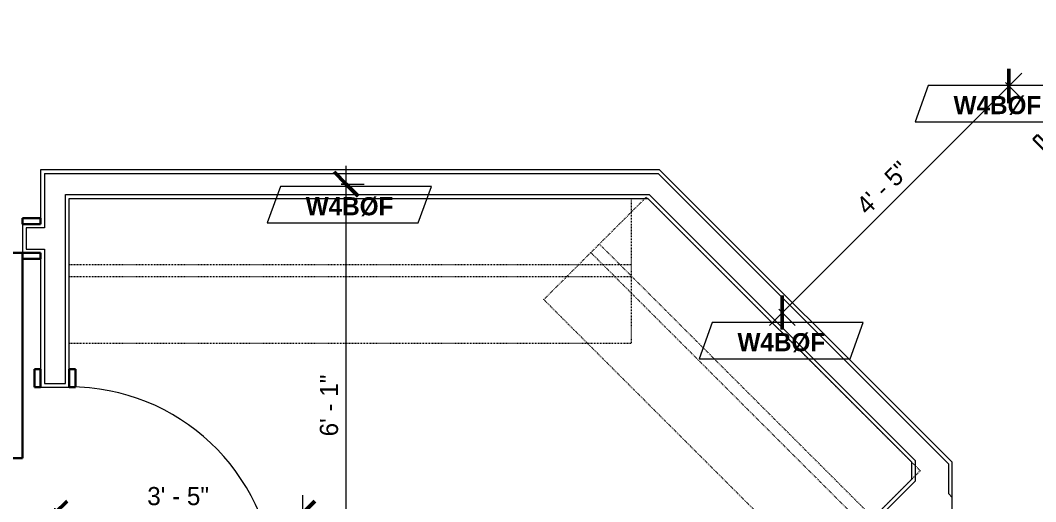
# Model space of a CAD drawing. Header units: inches. Extents: x -4010 to -1814, y 9846 to 12241.
# Drawn here: x -3663.1 to -3495.2, y 11847.6 to 11927.3 of the extents above; entities that cross this region are included whole.
import ezdxf

# ---------------------------------------------------------------- set-up
doc = ezdxf.new("R2010")
doc.units = ezdxf.units.IN
doc.header["$MEASUREMENT"] = 0
doc.linetypes.add('Dash', pattern=[0.25, 0.125, -0.125])
for name, color, linetype, lineweight in [('A-ANNO-DIMS', 211, 'Continuous', 9), ('A-ANNO-DIMS-32', 211, 'Continuous', 9), ('A-DOOR-3', 31, 'Continuous', 9), ('A-DOOR-4', 31, 'Continuous', 30), ('A-DOOR-FRAM-3', 31, 'Continuous', 30), ('A-WALL', 113, 'Continuous', 18), ('A-WALL-3', 113, 'Continuous', 9), ('A-WALL-IDEN', 211, 'Continuous', 9), ('I-WALL-4', 2, 'Continuous', 9), ('Q-CASE', 31, 'Continuous', 9), ('Q-CASE-HDLN', 31, 'Dash', 9)]:
    doc.layers.add(name, color=color, linetype=linetype, lineweight=lineweight)
doc.styles.add('Century Gothic', font='ufonts.com_century-gothic.ttf', dxfattribs={"height": 3})
doc.styles.add('Century Gothic_B_1', font='GOTHICB.TTF', dxfattribs={"height": 3})
doc.dimstyles.new('OD_1__HACK_2', dxfattribs={"dimscale": 12, "dimtxt": 3.132505, "dimasz": 0.333333, "dimexe": 0.25, "dimexo": 0.166667, "dimgap": 0.041667, "dimtad": 1, "dimdec": 4, "dimrnd": 0.0625, "dimzin": 3, "dimdsep": 46, "dimlunit": 4, "dimtxsty": 'Century Gothic', "dimblk1": 'OBLIQUE', "dimblk2": 'OBLIQUE', "dimsah": 1, "dimcen": 0.09, "dimdle": 0.25, "dimazin": 0, "dimtfac": 1, "dimtdec": 4, "dimtix": 1, "dimtmove": 0, "dimatfit": 3, "dimfxl": 1, "dimtvp": 1, "dimtfill": 1, "dimfrac": 2, "dimtolj": 1, "dimtzin": 0, "dimarcsym": 2})
doc.dimstyles.new('OD_1__HACK_2_1', dxfattribs={"dimscale": 12, "dimtxt": 3.132505, "dimasz": 0.333333, "dimexe": 0.25, "dimexo": 0.166667, "dimgap": 0.041667, "dimtad": 1, "dimdec": 4, "dimrnd": 0.0625, "dimzin": 3, "dimdsep": 46, "dimlunit": 4, "dimtxsty": 'Century Gothic', "dimblk1": 'OBLIQUE', "dimblk2": 'OBLIQUE', "dimsah": 1, "dimcen": 0.09, "dimdle": 0.25, "dimazin": 0, "dimtfac": 1, "dimtdec": 4, "dimtix": 1, "dimtmove": 0, "dimatfit": 3, "dimfxl": 1, "dimtvp": 1, "dimtfill": 1, "dimfrac": 2, "dimtolj": 1, "dimtzin": 0, "dimarcsym": 2})

# ---------------------------------------------------------------- blocks, each defined once
blk = doc.blocks.new('SWING - SINGLE - FLUSH - 2-10 x 6-8 - PRIVACY-3199405-UNIT PLANS - 2ND _ 3RD FLOOR')
at = {"layer": 'A-DOOR-3'}
blk.add_arc((17, -2.37), 34.07, 180, 266.6343, dxfattribs=at)
at = {"layer": 'A-DOOR-4'}
for p, q in [((15, -2.37), (15, -36.38)), ((17, -2.37), (15, -2.37)), ((17, -2.37), (17, -36.38)), ((17, -36.38), (15, -36.38))]:
    blk.add_line(p, q, dxfattribs=at)
at = {"layer": 'A-DOOR-FRAM-3'}
for p, q in [((-20, 2.38), (-20, 3.38)), ((-20, 3.38), (-17, 3.38)), ((-17, 3.38), (-17, 2.38)), ((17, 2.38), (17, 3.38)), ((17, 3.38), (20, 3.38)), ((20, 3.38), (20, 2.38)), ((-17, 2.38), (-20, 2.38)), ((20, 2.38), (17, 2.38)), ((-20, -2.37), (-17, -2.37)), ((-20, -3.37), (-20, -2.37)), ((-17, -2.37), (-17, -3.37)), ((17, -2.37), (20, -2.37)), ((17, -3.37), (17, -2.37)), ((20, -2.37), (20, -3.37)), ((-17, -3.37), (-20, -3.37)), ((20, -3.37), (17, -3.37))]:
    blk.add_line(p, q, dxfattribs=at)
blk = doc.blocks.new('SWING - SINGLE - FLUSH - 2-10 x 6-8 - PASSAGE-V74-UNIT PLANS - 2ND _ 3RD FLOOR')
at = {"layer": 'A-DOOR-3'}
blk.add_arc((17, 2.37), 34.07, 93.3657, 180, dxfattribs=at)
at = {"layer": 'A-DOOR-4'}
for p, q in [((15, 2.37), (15, 36.38)), ((17, 36.38), (15, 36.38)), ((17, 2.37), (17, 36.38)), ((17, 2.37), (15, 2.37))]:
    blk.add_line(p, q, dxfattribs=at)
at = {"layer": 'A-DOOR-FRAM-3'}
for p, q in [((-17, 3.37), (-20, 3.37)), ((-20, 3.37), (-20, 2.37)), ((-17, 2.37), (-17, 3.37)), ((20, 3.37), (17, 3.37)), ((17, 3.37), (17, 2.37)), ((20, 2.37), (20, 3.37)), ((-20, 2.37), (-17, 2.37)), ((17, 2.37), (20, 2.37)), ((-17, -2.38), (-20, -2.38)), ((-20, -2.38), (-20, -3.38)), ((-17, -3.38), (-17, -2.38)), ((20, -2.38), (17, -2.38)), ((17, -2.38), (17, -3.38)), ((20, -3.38), (20, -2.38)), ((-20, -3.38), (-17, -3.38)), ((17, -3.38), (20, -3.38))]:
    blk.add_line(p, q, dxfattribs=at)
blk = doc.blocks.new('OD_CW_Closet - OD_CW_Closet-3852330-UNIT PLANS - 2ND _ 3RD FLOOR')
at = {"layer": 'Q-CASE-HDLN'}
for p, q in [((0.74, -24), (0.74, 0)), ((0.74, 0), (64.78, 0)), ((64.78, 0), (64.78, -24)), ((0.74, -11), (64.78, -11)), ((0.74, -13), (64.78, -13)), ((64.78, -24), (0.74, -24))]:
    blk.add_line(p, q, dxfattribs=at)
blk = doc.blocks.new('OD_CW_Closet - OD_CW_Closet-3846392-UNIT PLANS - 2ND _ 3RD FLOOR')
at = {"layer": 'Q-CASE-HDLN'}
for p, q in [((0.74, -24), (0.74, 0)), ((0.74, 0), (93.63, 0)), ((93.63, 0), (93.63, -24)), ((0.74, -11), (93.63, -11)), ((0.74, -13), (93.63, -13)), ((93.63, -24), (0.74, -24))]:
    blk.add_line(p, q, dxfattribs=at)
blk = doc.blocks.new('DIMBLOCK124-UNIT PLANS - 2ND _ 3RD FLOOR')
at = {"layer": 'A-ANNO-DIMS-32'}
for p, q in [((-3539.26, 11876.81), (-3497.54, 11918.53)), ((-3500.25, 11916.99), (-3497.54, 11914.28)), ((-3499.66, 11916.4), (-3500.25, 11916.99)), ((-3537.72, 11879.51), (-3535.01, 11876.81)), ((-3537.14, 11878.93), (-3537.72, 11879.51))]:
    blk.add_line(p, q, dxfattribs=at)
at = {"layer": 'A-ANNO-DIMS-32', "lineweight": 50}
for p, q in [((-3499.66, 11916.4), (-3499.66, 11919.23)), ((-3499.66, 11916.4), (-3499.66, 11913.58)), ((-3537.14, 11878.93), (-3537.14, 11881.76)), ((-3537.14, 11878.93), (-3537.14, 11876.1))]:
    blk.add_line(p, q, dxfattribs=at)
at = {"layer": 'A-ANNO-DIMS-32', "color": 0, "insert": (-3525.18, 11897.03), "char_height": 3, "width": 12.5897, "attachment_point": 1, "rotation": 45, "line_spacing_factor": 0.984502, "style": 'Century Gothic', "bg_fill": 3, "box_fill_scale": 1.25, "bg_fill_color": 256, "bg_fill_true_color": 13158600, "bg_fill_transparency": 0}
blk.add_mtext('4\' - 5"', dxfattribs=at)
blk = doc.blocks.new('_Oblique')
at = {"color": 0, "linetype": 'ByBlock', "lineweight": -2}
blk.add_line((-0.5, -0.5), (0.5, 0.5), dxfattribs=at)
blk = doc.blocks.new('DIMBLOCK126-UNIT PLANS - 2ND _ 3RD FLOOR')
at = {"layer": 'A-ANNO-DIMS-32'}
for p, q in [((-3609.26, 11827.19), (-3609.26, 11903.19)), ((-3610.09, 11900.19), (-3606.26, 11900.19)), ((-3609.26, 11900.19), (-3610.09, 11900.19)), ((-3610.09, 11827.19), (-3606.26, 11827.19)), ((-3609.26, 11827.19), (-3610.09, 11827.19))]:
    blk.add_line(p, q, dxfattribs=at)
at = {"layer": 'A-ANNO-DIMS-32', "lineweight": 50}
for p, q in [((-3609.26, 11900.19), (-3611.26, 11902.19)), ((-3609.26, 11900.19), (-3607.26, 11898.19)), ((-3609.26, 11827.19), (-3611.26, 11829.19)), ((-3609.26, 11827.19), (-3607.26, 11825.19))]:
    blk.add_line(p, q, dxfattribs=at)
at = {"layer": 'A-ANNO-DIMS-32', "color": 0, "insert": (-3613.6, 11858.44), "char_height": 3, "width": 12.5897, "attachment_point": 1, "rotation": 90, "line_spacing_factor": 0.984502, "style": 'Century Gothic', "bg_fill": 3, "box_fill_scale": 1.25, "bg_fill_color": 256, "bg_fill_true_color": 13158600, "bg_fill_transparency": 0}
blk.add_mtext('6\' - 1"', dxfattribs=at)
blk = doc.blocks.new('DIMBLOCK302-UNIT PLANS - 2ND _ 3RD FLOOR')
at = {"layer": 'A-ANNO-DIMS-32', "lineweight": 50}
for p, q in [((-3657.41, 11845.72), (-3655.41, 11847.72)), ((-3616.41, 11845.72), (-3614.41, 11847.72)), ((-3657.41, 11845.72), (-3659.41, 11843.72)), ((-3616.41, 11845.72), (-3618.41, 11843.72))]:
    blk.add_line(p, q, dxfattribs=at)
at = {"layer": 'A-ANNO-DIMS-32'}
for p, q in [((-3616.41, 11831.56), (-3616.41, 11848.72)), ((-3657.41, 11846.55), (-3657.41, 11842.72)), ((-3657.41, 11845.72), (-3657.41, 11846.55)), ((-3660.41, 11845.72), (-3613.41, 11845.72)), ((-3616.41, 11845.72), (-3616.41, 11831.56))]:
    blk.add_line(p, q, dxfattribs=at)
at = {"layer": 'A-ANNO-DIMS-32', "color": 0, "insert": (-3642.15, 11850.06), "char_height": 3, "width": 12.5897, "attachment_point": 1, "line_spacing_factor": 0.984502, "style": 'Century Gothic', "bg_fill": 3, "box_fill_scale": 1.25, "bg_fill_color": 256, "bg_fill_true_color": 13158600, "bg_fill_transparency": 0}
blk.add_mtext('3\' - 5"', dxfattribs=at)
blk = doc.blocks.new('Wall Tag - Arch Wall-3956453-UNIT PLANS - 2ND _ 3RD FLOOR')
at = {"layer": 'A-WALL-IDEN'}
for p, q in [((-0.3561, 0.0937), (-0.4244, -0.0937)), ((0.4244, 0.0937), (-0.3561, 0.0937)), ((0.3561, -0.0937), (0.4244, 0.0937)), ((-0.4244, -0.0937), (0.3561, -0.0937))]:
    blk.add_line(p, q, dxfattribs=at)

msp = doc.modelspace()

# ---------------------------------------------------------------- linework, layer by layer
at = {"layer": 'A-WALL'}
for p, q in [((-3659.15554, 11901.9394), (-3659.15554, 11892.9394)), ((-3659.15554, 11901.9394), (-3557.67277, 11901.9394)), ((-3557.67277, 11901.9394), (-3509.65554, 11853.92217)), ((-3655.65554, 11867.1894), (-3655.65554, 11898.4394)), ((-3655.65554, 11898.4394), (-3559.12251, 11898.4394)), ((-3559.12251, 11898.4394), (-3515.15554, 11854.47242)), ((-3662.15554, 11892.9394), (-3662.15554, 11889.4394)), ((-3659.15554, 11892.9394), (-3662.15554, 11892.9394)), ((-3662.15554, 11889.4394), (-3659.15554, 11889.4394)), ((-3659.15554, 11889.4394), (-3659.15554, 11867.1894)), ((-3659.15554, 11867.1894), (-3655.65554, 11867.1894)), ((-3515.15554, 11854.47242), (-3515.15554, 11851.03784)), ((-3509.65554, 11853.92217), (-3509.65554, 11848.97242)), ((-3537.25398, 11828.9394), (-3515.15554, 11851.03784)), ((-3509.65554, 11848.97242), (-3509.03054, 11848.34742))]:
    msp.add_line(p, q, dxfattribs=at)
at = {"layer": 'A-WALL-3'}
for p, q in [((-3659.78054, 11902.5644), (-3659.78054, 11893.5644)), ((-3557.41388, 11902.5644), (-3659.78054, 11902.5644)), ((-3509.03054, 11854.18105), (-3557.41388, 11902.5644)), ((-3655.03054, 11866.5644), (-3655.03054, 11897.8144)), ((-3655.03054, 11897.8144), (-3559.3814, 11897.8144)), ((-3559.3814, 11897.8144), (-3515.78054, 11854.21354)), ((-3659.78054, 11893.5644), (-3662.78054, 11893.5644)), ((-3662.78054, 11893.5644), (-3662.78054, 11888.8144)), ((-3662.78054, 11888.8144), (-3659.78054, 11888.8144)), ((-3659.78054, 11888.8144), (-3659.78054, 11866.5644)), ((-3659.78054, 11866.5644), (-3655.03054, 11866.5644)), ((-3515.78054, 11854.21354), (-3515.78054, 11851.29672)), ((-3509.03054, 11754.6269), (-3509.03054, 11854.18105))]:
    msp.add_line(p, q, dxfattribs=at)
at = {"layer": 'I-WALL-4'}
msp.add_line((-3515.78054, 11851.29672), (-3537.51286, 11829.5644), dxfattribs=at)

# ---------------------------------------------------------------- block references
at = {"layer": 'A-DOOR-3'}
for name, p, rotation in [('SWING - SINGLE - FLUSH - 2-10 x 6-8 - PRIVACY-3199405-UNIT PLANS - 2ND _ 3RD FLOOR', (-3505.27939, 11922.02447), 134.9999999999956), ('SWING - SINGLE - FLUSH - 2-10 x 6-8 - PASSAGE-V74-UNIT PLANS - 2ND _ 3RD FLOOR', (-3657.40554, 11849.5644), 269.9999999999956)]:
    msp.add_blockref(name, p, dxfattribs=dict(at, rotation=rotation))
msp.add_blockref('SWING - SINGLE - FLUSH - 2-10 x 6-8 - PRIVACY-3199405-UNIT PLANS - 2ND _ 3RD FLOOR', (-3679.78054, 11891.1894), dxfattribs=at)
at = {"layer": 'Q-CASE'}
for name, p, rotation in [('OD_CW_Closet - OD_CW_Closet-3852330-UNIT PLANS - 2ND _ 3RD FLOOR', (-3530.77106, 11835.26293), 134.9999999999961), ('OD_CW_Closet - OD_CW_Closet-3846392-UNIT PLANS - 2ND _ 3RD FLOOR', (-3561.40248, 11873.8144), 180)]:
    msp.add_blockref(name, p, dxfattribs=dict(at, rotation=rotation))

# ---------------------------------------------------------------- next in the draw order: dimensions: what is measured, and where the dimension line sits
at = {"layer": 'A-ANNO-DIMS'}
for base, p1, p2, angle, override, picture, middle in [((-3499.65964, 11916.40471), (-3539.1363, 11880.92805), (-3501.65964, 11918.40471), 45, {"dimpost": '<>', "dimfxl": 53}, 'DIMBLOCK124-UNIT PLANS - 2ND _ 3RD FLOOR', (-3519.86554, 11899.13395)), ((-3609.25904, 11900.1894), (-3612.08746, 11827.1894), (-3612.08746, 11900.1894), 90, {"dimpost": '<>', "dimfxl": 73}, 'DIMBLOCK126-UNIT PLANS - 2ND _ 3RD FLOOR', (-3611.3345, 11863.6894))]:
    dim = msp.add_linear_dim(base=base, p1=p1, p2=p2, angle=angle, dimstyle='OD_1__HACK_2', override=override, dxfattribs=at)
    dim.commit()
    dim.dimension.update_dxf_attribs({"geometry": picture, "text_midpoint": middle})

# ---------------------------------------------------------------- next in the draw order: block references
at = {"layer": 'A-WALL-IDEN', "xscale": 31.99999999999999, "yscale": 31.99999999999999, "zscale": 31.99999999999999}
for p in [(-3501.59099, 11913.50226), (-3608.71837, 11896.77138), (-3537.31849, 11874.27644)]:
    msp.add_blockref('Wall Tag - Arch Wall-3956453-UNIT PLANS - 2ND _ 3RD FLOOR', p, dxfattribs=at)

# ---------------------------------------------------------------- next in the draw order: texts
at = {"layer": 'A-WALL-IDEN', "char_height": 3, "width": 17.372, "attachment_point": 1, "style": 'Century Gothic_B_1'}
for insert in [(-3508.80691, 11914.7498), (-3615.93429, 11898.01891), (-3544.53441, 11875.52397)]:
    msp.add_mtext('W4BØF', dxfattribs=dict(at, insert=insert))

# ---------------------------------------------------------------- next in the draw order: dimensions: what is measured, and where the dimension line sits
at = {"layer": 'A-ANNO-DIMS'}
dim = msp.add_linear_dim(base=(-3616.40554, 11845.71808), p1=(-3657.40554, 11848.5465), p2=(-3616.40554, 11829.5644), dimstyle='OD_1__HACK_2_1', override={"dimpost": '<>', "dimfxl": 45.180974}, dxfattribs=at)
dim.commit()
dim.dimension.update_dxf_attribs({"geometry": 'DIMBLOCK302-UNIT PLANS - 2ND _ 3RD FLOOR', "text_midpoint": (-3636.90554, 11847.79354)})

doc.saveas('drawing.dxf')
